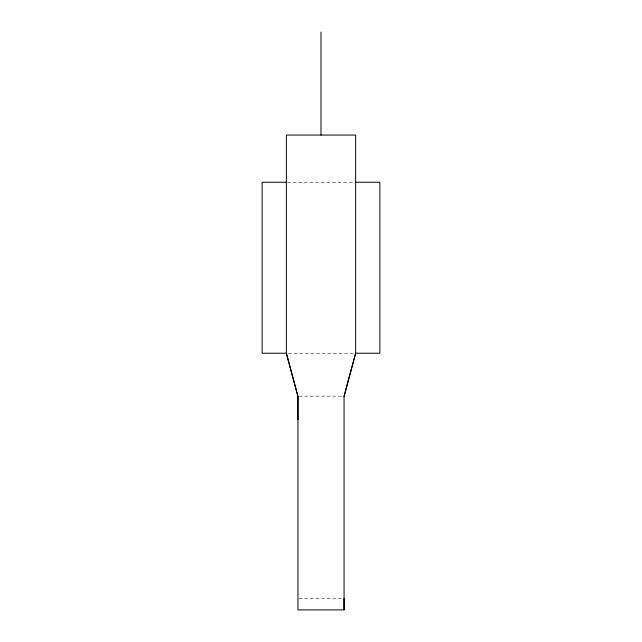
<?xml version="1.0" encoding="UTF-8"?>
<svg xmlns="http://www.w3.org/2000/svg" width="642" height="642" viewBox="0 0 642 642"><rect width="100%" height="100%" fill="white"/><g stroke="black" fill="none" stroke-linecap="round" stroke-linejoin="round"><path stroke-width="0.48" stroke-dasharray="3.21 2.41" d="M287.343 182.232L354.657 182.232M288.33 353.228L353.67 353.228M298.939 396.162L343.061 396.162M298.939 598.368L343.061 598.368"/><path stroke-width="0.96" d="M344.056 609.9L344.056 396.162L355.644 353.228L355.644 135.061L286.356 135.061L286.356 353.228L297.944 396.612L297.944 609.9L344.056 609.9L344.056 598.368M344.056 396.612L355.644 353.228L379.863 353.228L379.863 182.232L355.644 182.232M286.356 182.232L262.137 182.232L262.137 353.228L286.356 353.228L297.944 396.162L297.944 419.691M321 32.1L321 135.061"/></g></svg>
